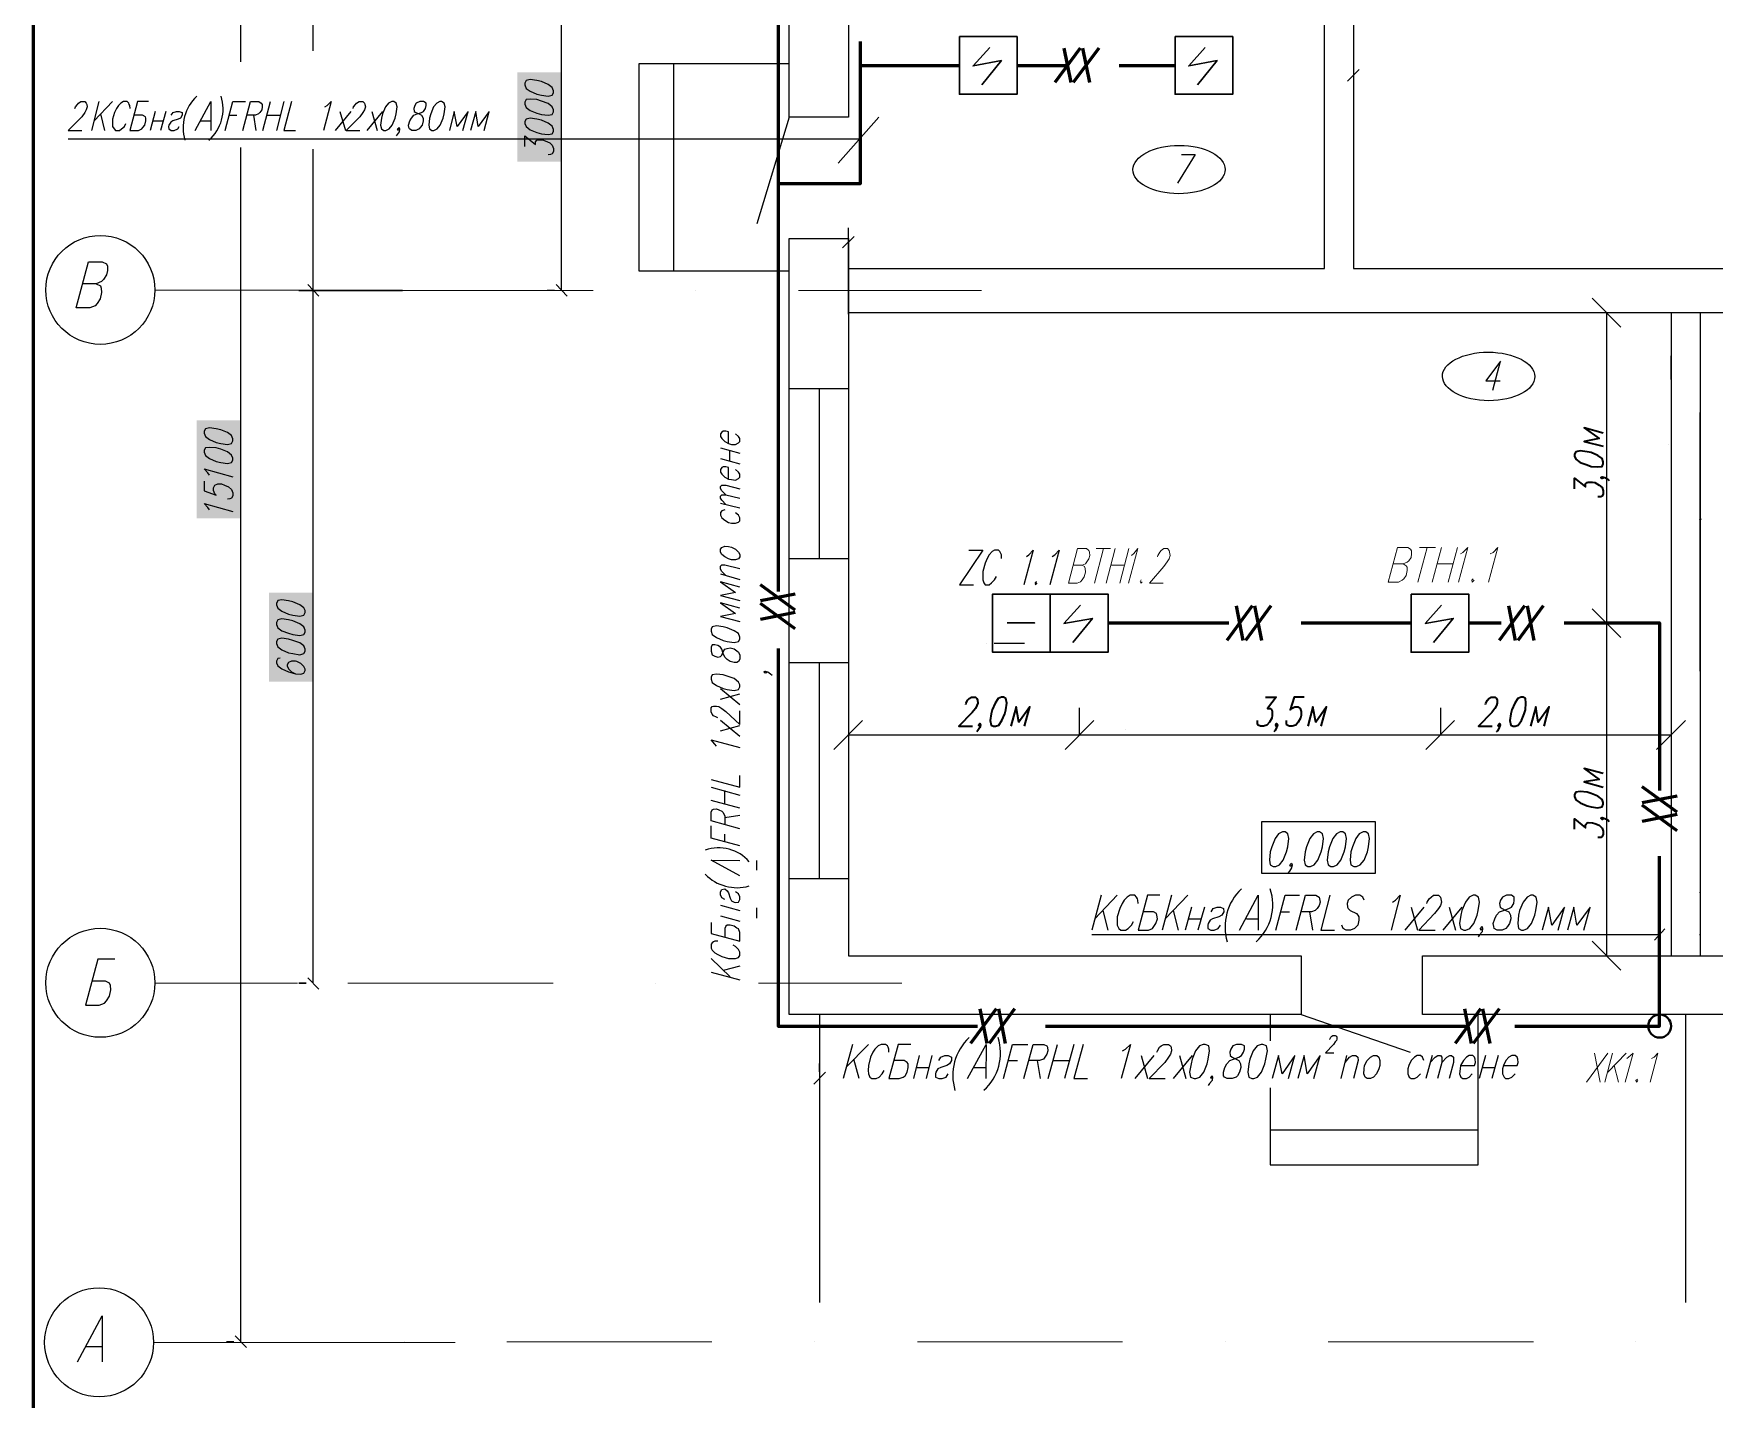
# Model space of a CAD drawing. Header units: millimetres. Extents: x 2185 to 8290, y 601 to 2456.
# Drawn here: x 3830.3 to 4026.8, y 1538.7 to 1698.3 of the extents above; entities that cross this region are included whole.
import ezdxf

# ---------------------------------------------------------------- set-up
doc = ezdxf.new("R2010")
doc.units = ezdxf.units.MM
for name, color, linetype in [('PDF _0', 7, 'Continuous'), ('PDF _линия связи', 7, 'Continuous'), ('PDF _Линия связи (Вновь)', 7, 'Continuous'), ('PDF _НОВЫЙ', 7, 'Continuous'), ('PDF _ОСНОВНЫЕ', 7, 'Continuous'), ('PDF _РАЗМЕР', 7, 'Continuous'), ('PDF _Размеры', 7, 'Continuous'), ('PDF _стена', 7, 'Continuous'), ('PDF _стены', 7, 'Continuous'), ('PDF _текст', 7, 'Continuous'), ('PDF _ТХ', 7, 'Continuous')]:
    doc.layers.add(name, color=color, linetype=linetype)

msp = doc.modelspace()

# ---------------------------------------------------------------- linework, layer by layer
at = {"color": 0, "lineweight": 60}
for q in [(3830.3, 1842.99), (3830.3, 1842.91)]:
    msp.add_line((3830.3, 1258.99), q, dxfattribs=at)
at = {"layer": 'PDF _0', "lineweight": 30}
for points in [[(3938.52, 1697.95), (3945.27, 1697.95), (3945.27, 1691.21), (3938.52, 1691.21)], [(3963.73, 1697.95), (3970.47, 1697.95), (3970.47, 1691.21), (3963.73, 1691.21)], [(3949.15, 1632.8), (3955.9, 1632.8), (3955.9, 1626), (3949.15, 1626)], [(3949.15, 1632.8), (3949.15, 1626)], [(3991.33, 1632.8), (3998.07, 1632.8), (3998.07, 1626), (3991.33, 1626)]]:
    msp.add_lwpolyline(points, close=True, dxfattribs=at)
for points in [[(3942.07, 1696.69), (3940.12, 1694.52), (3943.44, 1695.15), (3941.15, 1692.29)], [(3967.27, 1696.69), (3965.33, 1694.52), (3968.64, 1695.15), (3966.36, 1692.29)], [(3942.41, 1626), (3942.41, 1632.8), (3949.15, 1632.8), (3942.41, 1632.8), (3942.41, 1626), (3949.15, 1626), (3942.41, 1626), (3942.41, 1632.8)], [(3952.7, 1631.48), (3950.75, 1629.37), (3954.07, 1629.94), (3951.78, 1627.14)], [(3994.87, 1631.48), (3992.99, 1629.37), (3996.25, 1629.94), (3993.96, 1627.14)]]:
    msp.add_lwpolyline(points, dxfattribs=at)
at = {"layer": 'PDF _0', "lineweight": 25}
for points in [[(3835.13, 1689.55), (3835.19, 1689.72), (3835.42, 1690.01), (3835.53, 1690.18), (3835.82, 1690.35), (3836.28, 1690.35), (3836.45, 1690.18), (3836.51, 1690.01), (3836.56, 1689.72), (3836.45, 1689.38), (3836.28, 1689.09), (3835.93, 1688.58), (3834.33, 1686.98), (3835.93, 1686.98)], [(3837.93, 1690.35), (3837.08, 1686.98)], [(3839.54, 1690.35), (3837.36, 1688.12)], [(3841.59, 1689.55), (3841.54, 1689.89), (3841.48, 1690.01), (3841.42, 1690.18), (3841.25, 1690.35), (3840.79, 1690.35), (3840.51, 1690.18), (3840.34, 1690.01), (3840.22, 1689.89), (3839.99, 1689.55), (3839.76, 1689.09), (3839.54, 1688.29), (3839.54, 1687.78), (3839.54, 1687.44), (3839.71, 1687.15), (3839.88, 1686.98), (3840.34, 1686.98), (3840.56, 1687.15), (3840.91, 1687.44), (3841.08, 1687.78)], [(3843.71, 1690.35), (3842.45, 1690.35), (3841.54, 1686.98), (3842.56, 1686.98), (3842.96, 1687.15), (3843.08, 1687.32), (3843.31, 1687.61), (3843.42, 1688.12), (3843.42, 1688.41), (3843.36, 1688.58), (3843.02, 1688.75), (3842.05, 1688.75)], [(3849.19, 1686.98), (3851.02, 1690.35), (3851.02, 1686.98)], [(3852.68, 1686.98), (3853.59, 1690.35), (3855.08, 1690.35)], [(3854.74, 1686.98), (3855.65, 1690.35), (3856.62, 1690.35), (3856.91, 1690.18), (3857.02, 1690.01), (3857.02, 1689.72), (3856.97, 1689.38), (3856.74, 1689.09), (3856.57, 1688.92), (3856.22, 1688.75), (3855.19, 1688.75)], [(3857.08, 1686.98), (3858, 1690.35)], [(3859.54, 1690.35), (3858.68, 1686.98)], [(3860.45, 1690.35), (3859.54, 1686.98), (3860.91, 1686.98)], [(3864.34, 1689.72), (3864.62, 1689.89), (3865.08, 1690.35), (3864.17, 1686.98)], [(3867.65, 1689.55), (3867.71, 1689.72), (3867.94, 1690.01), (3868.05, 1690.18), (3868.34, 1690.35), (3868.8, 1690.35), (3868.97, 1690.18), (3869.03, 1690.01), (3869.08, 1689.72), (3868.97, 1689.38), (3868.8, 1689.09), (3868.45, 1688.58), (3866.85, 1686.98), (3868.45, 1686.98)], [(3838.62, 1686.98), (3838.16, 1688.92)], [(3844.51, 1689.21), (3843.94, 1686.98)], [(3844.22, 1688.12), (3845.48, 1688.12)], [(3845.76, 1689.21), (3845.14, 1686.98)], [(3846.39, 1688.75), (3846.62, 1689.09), (3847.02, 1689.21), (3847.31, 1689.21), (3847.65, 1689.09), (3847.65, 1688.75), (3847.48, 1688.41), (3847.19, 1688.29), (3846.56, 1688.12), (3846.34, 1687.95), (3846.11, 1687.61), (3846.05, 1687.44), (3846.11, 1687.15), (3846.39, 1686.98), (3846.74, 1686.98), (3847.14, 1687.15), (3847.31, 1687.44)], [(3849.82, 1688.12), (3850.97, 1688.12)], [(3853.19, 1688.75), (3854.05, 1688.75)], [(3855.99, 1688.75), (3856.28, 1686.98)], [(3857.54, 1688.75), (3859.14, 1688.75)], [(3867.37, 1689.21), (3865.54, 1686.98)], [(3866.11, 1689.21), (3866.74, 1686.98)], [(3871.08, 1689.21), (3869.25, 1686.98)], [(3869.83, 1689.21), (3870.45, 1686.98)], [(3880.46, 1686.98), (3881.08, 1689.21), (3879.83, 1687.44), (3879.48, 1689.21), (3878.91, 1686.98)], [(3882.97, 1686.98), (3883.54, 1689.21), (3882.28, 1687.44), (3882, 1689.21), (3881.37, 1686.98)], [(3929.09, 1688.52), (3924.35, 1683.15)], [(3926.92, 1685.95), (3834.33, 1685.95)], [(3873.08, 1687.15), (3872.97, 1686.98), (3872.85, 1687.15), (3873.03, 1687.32), (3873.08, 1687.15), (3873.03, 1686.81), (3872.8, 1686.52), (3872.68, 1686.35)], [(3911.55, 1650.4), (3911.55, 1651.77), (3911.21, 1651.83), (3910.92, 1651.83), (3910.75, 1651.72), (3910.58, 1651.54), (3910.58, 1651.2), (3910.75, 1650.97), (3911.1, 1650.63), (3911.55, 1650.4), (3911.9, 1650.29), (3912.35, 1650.29), (3912.7, 1650.46), (3912.87, 1650.63), (3912.87, 1650.97), (3912.7, 1651.2), (3912.35, 1651.54)], [(3910.58, 1649.89), (3912.87, 1649.26)], [(3910.58, 1648.63), (3912.87, 1648)], [(3911.69, 1648.37), (3911.69, 1649.57)], [(3911.55, 1646.23), (3911.55, 1647.6), (3911.21, 1647.66), (3910.92, 1647.66), (3910.75, 1647.6), (3910.58, 1647.37), (3910.58, 1647.03), (3910.75, 1646.8), (3911.1, 1646.46), (3911.55, 1646.23), (3911.9, 1646.17), (3912.35, 1646.11), (3912.7, 1646.29), (3912.87, 1646.46), (3912.87, 1646.8), (3912.7, 1647.03), (3912.35, 1647.37)], [(3911.21, 1644.4), (3910.75, 1644.86), (3910.58, 1645.14), (3910.58, 1645.37), (3910.75, 1645.54), (3911.21, 1645.54), (3912.87, 1645.09)], [(3911.21, 1643.26), (3910.75, 1643.77), (3910.58, 1644), (3910.58, 1644.23), (3910.75, 1644.4), (3911.21, 1644.4), (3912.87, 1644)], [(3910.58, 1643.43), (3912.87, 1642.86)], [(3911.1, 1642.63), (3910.75, 1642.51), (3910.58, 1642.34), (3910.58, 1642), (3910.75, 1641.71), (3911.1, 1641.43), (3911.55, 1641.14), (3911.9, 1641.09), (3912.35, 1641.09), (3912.7, 1641.2), (3912.87, 1641.37), (3912.87, 1641.71), (3912.7, 1642), (3912.35, 1642.29)], [(3911.21, 1634.97), (3910.75, 1635.43), (3910.58, 1635.71), (3910.58, 1636.06), (3910.75, 1636.23), (3911.1, 1636.23), (3912.87, 1635.77)], [(3910.58, 1635.14), (3912.87, 1634.51)], [(3912.87, 1633.6), (3910.58, 1634.23), (3912.35, 1632.97), (3910.58, 1632.63), (3912.87, 1632.06)], [(3912.87, 1631.14), (3910.58, 1631.77), (3912.35, 1630.51), (3910.58, 1630.17), (3912.87, 1629.6)], [(3915.83, 1623.77), (3916, 1623.6), (3915.83, 1623.54), (3915.66, 1623.71), (3915.83, 1623.77), (3916.12, 1623.71), (3916.46, 1623.48), (3916.63, 1623.31)], [(3910.58, 1621.77), (3912.87, 1619.88)], [(3910.58, 1620.51), (3912.87, 1621.14)], [(3910.3, 1618.34), (3910.12, 1618.4), (3909.78, 1618.57), (3909.61, 1618.74), (3909.5, 1619.02), (3909.5, 1619.48), (3909.61, 1619.65), (3909.78, 1619.71), (3910.12, 1619.71), (3910.41, 1619.65), (3910.75, 1619.42), (3911.21, 1619.08), (3912.87, 1617.54), (3912.87, 1619.14)], [(3952.52, 1619.48), (3952.52, 1616.34)], [(3994.76, 1619.48), (3994.76, 1616.34)], [(3910.58, 1618.05), (3912.87, 1616.17)], [(3910.58, 1616.8), (3912.87, 1617.42)], [(3910.12, 1615.02), (3909.95, 1615.25), (3909.5, 1615.77), (3912.87, 1614.85)], [(3909.5, 1611.14), (3912.87, 1610.22), (3912.87, 1611.59)], [(3909.5, 1610.22), (3912.87, 1609.31)], [(3911.1, 1608.22), (3911.1, 1609.82)], [(3912.87, 1607.77), (3909.5, 1608.68)], [(3912.87, 1605.37), (3909.5, 1606.28), (3909.5, 1607.31), (3909.61, 1607.59), (3909.78, 1607.65), (3910.12, 1607.71), (3910.41, 1607.59), (3910.75, 1607.42), (3910.92, 1607.25), (3911.1, 1606.85), (3911.1, 1605.88)], [(3912.87, 1603.36), (3909.5, 1604.28), (3909.5, 1605.71)], [(3911.1, 1606.68), (3912.87, 1606.97)], [(3911.1, 1603.82), (3911.1, 1604.74)], [(3912.87, 1599.88), (3909.5, 1601.71), (3912.87, 1601.65)], [(3914.86, 1600.51), (3914.86, 1601.65)], [(3911.1, 1597.08), (3910.75, 1597.31), (3910.58, 1597.65), (3910.58, 1597.99), (3910.75, 1598.28), (3911.1, 1598.34), (3911.38, 1598.11), (3911.55, 1597.88), (3911.72, 1597.25), (3911.9, 1596.96), (3912.18, 1596.79), (3912.35, 1596.74), (3912.7, 1596.79), (3912.87, 1597.08), (3912.87, 1597.42), (3912.7, 1597.76), (3912.35, 1597.99)], [(3955.1, 1597.59), (3954.01, 1593.53)], [(3956.98, 1597.59), (3954.35, 1594.85)], [(3959.44, 1596.62), (3959.38, 1597.02), (3959.33, 1597.19), (3959.21, 1597.36), (3959.04, 1597.59), (3958.47, 1597.59), (3958.13, 1597.36), (3957.95, 1597.19), (3957.78, 1597.02), (3957.55, 1596.62), (3957.27, 1596.05), (3956.98, 1595.08), (3956.98, 1594.51), (3956.98, 1594.11), (3957.15, 1593.71), (3957.38, 1593.53), (3957.95, 1593.53), (3958.24, 1593.71), (3958.64, 1594.11), (3958.87, 1594.51)], [(3961.95, 1597.59), (3960.53, 1597.59), (3959.44, 1593.53), (3960.64, 1593.53), (3961.1, 1593.71), (3961.27, 1593.93), (3961.5, 1594.28), (3961.67, 1594.85), (3961.61, 1595.25), (3961.55, 1595.48), (3961.21, 1595.65), (3959.95, 1595.65)], [(3963.33, 1597.59), (3962.24, 1593.53)], [(3965.21, 1597.59), (3962.58, 1594.85)], [(3971.27, 1593.53), (3973.44, 1597.59), (3973.44, 1593.53)], [(3975.5, 1593.53), (3976.59, 1597.59), (3978.3, 1597.59)], [(3977.9, 1593.53), (3978.99, 1597.59), (3980.19, 1597.59), (3980.59, 1597.36), (3980.64, 1597.19), (3980.7, 1596.79), (3980.59, 1596.39), (3980.36, 1596.05), (3980.13, 1595.82), (3979.67, 1595.65), (3978.47, 1595.65)], [(3981.84, 1597.59), (3980.76, 1593.53), (3982.36, 1593.53)], [(3985.84, 1597.02), (3985.67, 1597.36), (3985.33, 1597.59), (3984.82, 1597.59), (3984.36, 1597.36), (3983.96, 1597.02), (3983.84, 1596.62), (3983.9, 1596.22), (3983.96, 1596.05), (3984.19, 1595.82), (3984.93, 1595.48), (3985.1, 1595.25), (3985.22, 1595.08), (3985.22, 1594.68), (3985.1, 1594.11), (3984.7, 1593.71), (3984.24, 1593.53), (3983.73, 1593.53), (3983.39, 1593.71), (3983.22, 1594.11)], [(3989.16, 1596.79), (3989.5, 1597.02), (3990.07, 1597.59), (3988.99, 1593.53)], [(3993.16, 1596.62), (3993.22, 1596.79), (3993.45, 1597.19), (3993.67, 1597.36), (3993.96, 1597.59), (3994.53, 1597.59), (3994.76, 1597.36), (3994.82, 1597.19), (3994.87, 1596.79), (3994.76, 1596.39), (3994.53, 1596.05), (3994.07, 1595.48), (3992.25, 1593.53), (3994.13, 1593.53)], [(3910.58, 1596.45), (3912.87, 1595.82)], [(3914.86, 1594.91), (3914.86, 1596.11)], [(3955.9, 1593.53), (3955.33, 1595.82)], [(3964.13, 1593.53), (3963.56, 1595.82)], [(3965.67, 1596.22), (3964.93, 1593.53)], [(3967.16, 1596.22), (3966.41, 1593.53)], [(3967.96, 1595.65), (3968.18, 1596.05), (3968.64, 1596.22), (3969.04, 1596.22), (3969.38, 1596.05), (3969.44, 1595.65), (3969.21, 1595.25), (3968.87, 1595.08), (3968.13, 1594.85), (3967.84, 1594.68), (3967.61, 1594.28), (3967.56, 1594.11), (3967.56, 1593.71), (3967.9, 1593.53), (3968.3, 1593.53), (3968.76, 1593.71), (3969.04, 1594.11)], [(3976.07, 1595.65), (3977.1, 1595.65)], [(3979.44, 1595.65), (3979.79, 1593.53)], [(3992.82, 1596.22), (3990.59, 1593.53)], [(3991.33, 1596.22), (3992.07, 1593.53)], [(3997.27, 1596.22), (3995.05, 1593.53)], [(3995.79, 1596.22), (3996.53, 1593.53)], [(4008.53, 1593.53), (4009.28, 1596.22), (4007.79, 1594.11), (4007.39, 1596.22), (4006.65, 1593.53)], [(4011.51, 1593.53), (4012.25, 1596.22), (4010.71, 1594.11), (4010.36, 1596.22), (4009.62, 1593.53)], [(3909.5, 1594.39), (3909.5, 1593.13), (3912.87, 1592.22), (3912.87, 1593.25), (3912.7, 1593.65), (3912.52, 1593.76), (3912.18, 1593.99), (3911.72, 1594.11), (3911.38, 1594.11), (3911.21, 1593.99), (3911.1, 1593.71), (3911.1, 1592.68)], [(3910.58, 1595.19), (3912.87, 1594.56)], [(3965.33, 1594.85), (3966.81, 1594.85)], [(3972.07, 1594.85), (3973.39, 1594.85)], [(3999.68, 1593.71), (3999.5, 1593.53), (3999.45, 1593.71), (3999.62, 1593.93), (3999.68, 1593.71), (3999.62, 1593.31), (3999.33, 1592.96), (3999.16, 1592.73)], [(4020.99, 1593.65), (4019.79, 1592.33)], [(3910.3, 1592.22), (3909.95, 1592.22), (3909.78, 1592.16), (3909.61, 1592.05), (3909.5, 1591.88), (3909.5, 1591.42), (3909.61, 1591.19), (3909.78, 1591.02), (3909.95, 1590.85), (3910.3, 1590.68), (3910.75, 1590.45), (3911.55, 1590.22), (3912.07, 1590.22), (3912.35, 1590.22), (3912.7, 1590.33), (3912.87, 1590.56), (3912.87, 1590.96), (3912.7, 1591.25), (3912.35, 1591.59), (3912.07, 1591.76)], [(4020.36, 1592.96), (3954.01, 1592.96)], [(3909.5, 1590.22), (3911.72, 1588.05)], [(3909.5, 1588.62), (3912.87, 1587.71)], [(3912.87, 1589.31), (3910.92, 1588.79)], [(3926.01, 1580.16), (3924.92, 1576.16)], [(3927.89, 1580.16), (3925.26, 1577.48)], [(3930.29, 1579.25), (3930.29, 1579.59), (3930.18, 1579.82), (3930.12, 1579.99), (3929.89, 1580.16), (3929.38, 1580.16), (3929.04, 1579.99), (3928.86, 1579.82), (3928.64, 1579.59), (3928.41, 1579.25), (3928.12, 1578.68), (3927.89, 1577.7), (3927.84, 1577.13), (3927.89, 1576.73), (3928.06, 1576.33), (3928.29, 1576.16), (3928.81, 1576.16), (3929.15, 1576.33), (3929.49, 1576.73), (3929.72, 1577.13)], [(3932.86, 1580.16), (3931.38, 1580.16), (3930.29, 1576.16), (3931.49, 1576.16), (3931.95, 1576.33), (3932.18, 1576.5), (3932.41, 1576.9), (3932.52, 1577.48), (3932.52, 1577.88), (3932.41, 1578.05), (3932.06, 1578.28), (3930.86, 1578.28)], [(3939.49, 1576.16), (3941.67, 1580.16), (3941.61, 1576.16)], [(3943.67, 1576.16), (3944.75, 1580.16), (3946.52, 1580.16)], [(3946.07, 1576.16), (3947.15, 1580.16), (3948.41, 1580.16), (3948.75, 1579.99), (3948.81, 1579.82), (3948.87, 1579.42), (3948.75, 1579.02), (3948.52, 1578.68), (3948.35, 1578.45), (3947.9, 1578.28), (3946.64, 1578.28)], [(3948.92, 1576.16), (3950.01, 1580.16)], [(3951.9, 1580.16), (3950.81, 1576.16)], [(3952.98, 1580.16), (3951.9, 1576.16), (3953.5, 1576.16)], [(3957.61, 1579.42), (3957.95, 1579.59), (3958.53, 1580.16), (3957.44, 1576.16)], [(3961.61, 1579.25), (3961.67, 1579.42), (3961.9, 1579.82), (3962.13, 1579.99), (3962.41, 1580.16), (3962.98, 1580.16), (3963.21, 1579.99), (3963.27, 1579.82), (3963.33, 1579.42), (3963.21, 1579.02), (3962.98, 1578.68), (3962.53, 1578.05), (3960.7, 1576.16), (3962.58, 1576.16)], [(3981.79, 1580.73), (3981.84, 1580.79), (3981.96, 1581.02), (3982.07, 1581.13), (3982.19, 1581.19), (3982.47, 1581.19), (3982.59, 1581.13), (3982.64, 1581.02), (3982.64, 1580.79), (3982.59, 1580.62), (3982.47, 1580.45), (3982.24, 1580.16), (3981.33, 1579.19), (3982.3, 1579.19)], [(3926.81, 1576.16), (3926.18, 1578.45)], [(3933.84, 1578.85), (3933.15, 1576.16)], [(3935.32, 1578.85), (3934.64, 1576.16)], [(3936.12, 1578.28), (3936.35, 1578.68), (3936.81, 1578.85), (3937.21, 1578.85), (3937.61, 1578.68), (3937.61, 1578.28), (3937.38, 1577.88), (3937.04, 1577.7), (3936.35, 1577.48), (3936.01, 1577.3), (3935.78, 1576.9), (3935.72, 1576.73), (3935.72, 1576.33), (3936.12, 1576.16), (3936.52, 1576.16), (3936.98, 1576.33), (3937.21, 1576.73)], [(3944.24, 1578.28), (3945.32, 1578.28)], [(3947.61, 1578.28), (3947.95, 1576.16)], [(3949.5, 1578.28), (3951.38, 1578.28)], [(3961.27, 1578.85), (3959.04, 1576.16)], [(3959.78, 1578.85), (3960.53, 1576.16)], [(3965.73, 1578.85), (3963.5, 1576.16)], [(3964.24, 1578.85), (3964.98, 1576.16)], [(3976.99, 1576.16), (3977.73, 1578.85), (3976.24, 1576.73), (3975.84, 1578.85), (3975.1, 1576.16)], [(3979.96, 1576.16), (3980.7, 1578.85), (3979.16, 1576.73), (3978.81, 1578.85), (3978.07, 1576.16)], [(3983.79, 1578.85), (3983.1, 1576.16)], [(3983.62, 1578.05), (3984.13, 1578.68), (3984.47, 1578.85), (3984.87, 1578.85), (3985.1, 1578.68), (3985.16, 1578.28), (3984.59, 1576.16)], [(3992.82, 1578.28), (3992.65, 1578.68), (3992.42, 1578.85), (3992.02, 1578.85), (3991.73, 1578.68), (3991.33, 1578.28), (3991.05, 1577.7), (3990.93, 1577.3), (3990.93, 1576.73), (3991.1, 1576.33), (3991.33, 1576.16), (3991.73, 1576.16), (3992.02, 1576.33), (3992.42, 1576.73)], [(3993.79, 1578.85), (3993.05, 1576.16)], [(3993.56, 1578.05), (3994.13, 1578.68), (3994.47, 1578.85), (3994.76, 1578.85), (3994.93, 1578.68), (3994.93, 1578.05), (3994.42, 1576.16)], [(3994.93, 1578.05), (3995.5, 1578.68), (3995.85, 1578.85), (3996.07, 1578.85), (3996.3, 1578.68), (3996.3, 1578.05), (3995.79, 1576.16)], [(3997.1, 1577.7), (3998.76, 1577.7), (3998.87, 1578.05), (3998.82, 1578.45), (3998.76, 1578.68), (3998.53, 1578.85), (3998.13, 1578.85), (3997.79, 1578.68), (3997.45, 1578.28), (3997.1, 1577.7), (3997.05, 1577.3), (3996.99, 1576.73), (3997.16, 1576.33), (3997.39, 1576.16), (3997.79, 1576.16), (3998.13, 1576.33), (3998.47, 1576.73)], [(4000.02, 1578.85), (3999.27, 1576.16)], [(4001.5, 1578.85), (4000.76, 1576.16)], [(4002.13, 1577.7), (4003.73, 1577.7), (4003.85, 1578.05), (4003.79, 1578.45), (4003.73, 1578.68), (4003.5, 1578.85), (4003.1, 1578.85), (4002.76, 1578.68), (4002.42, 1578.28), (4002.13, 1577.7), (4002.02, 1577.3), (4002.02, 1576.73), (4002.19, 1576.33), (4002.36, 1576.16), (4002.76, 1576.16), (4003.1, 1576.33), (4003.5, 1576.73)], [(3933.49, 1577.48), (3934.98, 1577.48)], [(3940.24, 1577.48), (3941.61, 1577.48)], [(3968.13, 1576.33), (3967.96, 1576.16), (3967.9, 1576.33), (3968.07, 1576.5), (3968.13, 1576.33), (3968.07, 1575.93), (3967.78, 1575.59), (3967.61, 1575.36)], [(3999.62, 1577.48), (4001.1, 1577.48)]]:
    msp.add_lwpolyline(points, dxfattribs=at)
for points in [[(3872.17, 1690.35), (3871.77, 1690.18), (3871.43, 1689.72), (3871.08, 1688.92), (3870.97, 1688.41), (3870.85, 1687.61), (3870.97, 1687.15), (3871.25, 1686.98), (3871.48, 1686.98), (3871.88, 1687.15), (3872.23, 1687.61), (3872.57, 1688.41), (3872.68, 1688.92), (3872.8, 1689.72), (3872.68, 1690.18), (3872.4, 1690.35)], [(3875.43, 1690.35), (3875.03, 1690.18), (3874.86, 1689.89), (3874.74, 1689.55), (3874.8, 1689.21), (3874.97, 1689.09), (3875.37, 1688.92), (3875.66, 1688.75), (3875.83, 1688.41), (3875.83, 1688.12), (3875.71, 1687.61), (3875.48, 1687.32), (3875.37, 1687.15), (3874.97, 1686.98), (3874.51, 1686.98), (3874.23, 1687.15), (3874.17, 1687.32), (3874.11, 1687.61), (3874.28, 1688.12), (3874.46, 1688.41), (3874.74, 1688.75), (3875.14, 1688.92), (3875.66, 1689.09), (3875.88, 1689.21), (3876.11, 1689.55), (3876.17, 1689.89), (3876.17, 1690.18), (3875.88, 1690.35)], [(3877.77, 1690.35), (3877.43, 1690.18), (3877.03, 1689.72), (3876.74, 1688.92), (3876.57, 1688.41), (3876.51, 1687.61), (3876.57, 1687.15), (3876.86, 1686.98), (3877.08, 1686.98), (3877.48, 1687.15), (3877.83, 1687.61), (3878.17, 1688.41), (3878.28, 1688.92), (3878.4, 1689.72), (3878.28, 1690.18), (3878, 1690.35)], [(3910.58, 1637.71), (3910.58, 1638.06), (3910.75, 1638.23), (3911.1, 1638.4), (3911.55, 1638.34), (3911.9, 1638.28), (3912.35, 1638.06), (3912.7, 1637.71), (3912.87, 1637.43), (3912.87, 1637.14), (3912.7, 1636.91), (3912.35, 1636.8), (3911.9, 1636.8), (3911.55, 1636.91), (3911.1, 1637.14), (3910.75, 1637.43)], [(3909.5, 1628.45), (3909.61, 1628.05), (3910.12, 1627.71), (3910.92, 1627.37), (3911.38, 1627.25), (3912.18, 1627.14), (3912.7, 1627.25), (3912.87, 1627.54), (3912.87, 1627.77), (3912.7, 1628.17), (3912.18, 1628.51), (3911.38, 1628.85), (3910.92, 1628.97), (3910.12, 1629.08), (3909.61, 1628.97), (3909.5, 1628.68)], [(3909.5, 1626.11), (3909.61, 1625.71), (3909.95, 1625.54), (3910.3, 1625.43), (3910.58, 1625.48), (3910.75, 1625.65), (3910.92, 1626.05), (3911.1, 1626.34), (3911.38, 1626.45), (3911.72, 1626.51), (3912.18, 1626.4), (3912.52, 1626.17), (3912.7, 1626), (3912.87, 1625.65), (3912.87, 1625.2), (3912.7, 1624.91), (3912.52, 1624.8), (3912.18, 1624.8), (3911.72, 1624.91), (3911.38, 1625.14), (3911.1, 1625.43), (3910.92, 1625.83), (3910.75, 1626.34), (3910.58, 1626.57), (3910.3, 1626.8), (3909.95, 1626.85), (3909.61, 1626.85), (3909.5, 1626.57)], [(3909.5, 1622.85), (3909.61, 1622.45), (3910.12, 1622.11), (3910.92, 1621.77), (3911.38, 1621.65), (3912.18, 1621.54), (3912.7, 1621.65), (3912.87, 1621.94), (3912.87, 1622.17), (3912.7, 1622.51), (3912.18, 1622.91), (3911.38, 1623.2), (3910.92, 1623.37), (3910.12, 1623.43), (3909.61, 1623.37), (3909.5, 1623.08)], [(3998.59, 1597.59), (3998.13, 1597.36), (3997.67, 1596.79), (3997.27, 1595.82), (3997.16, 1595.25), (3996.99, 1594.28), (3997.1, 1593.71), (3997.5, 1593.53), (3997.73, 1593.53), (3998.19, 1593.71), (3998.65, 1594.28), (3999.05, 1595.25), (3999.16, 1595.82), (3999.33, 1596.79), (3999.22, 1597.36), (3998.82, 1597.59)], [(4002.48, 1597.59), (4002.02, 1597.36), (4001.79, 1597.02), (4001.68, 1596.62), (4001.73, 1596.22), (4001.96, 1596.05), (4002.42, 1595.82), (4002.76, 1595.65), (4002.93, 1595.25), (4002.99, 1594.85), (4002.82, 1594.28), (4002.59, 1593.93), (4002.42, 1593.71), (4001.96, 1593.53), (4001.39, 1593.53), (4001.05, 1593.71), (4000.99, 1593.93), (4000.93, 1594.28), (4001.1, 1594.85), (4001.33, 1595.25), (4001.68, 1595.65), (4002.13, 1595.82), (4002.76, 1596.05), (4003.05, 1596.22), (4003.33, 1596.62), (4003.39, 1597.02), (4003.39, 1597.36), (4003.05, 1597.59)], [(4005.33, 1597.59), (4004.88, 1597.36), (4004.42, 1596.79), (4004.02, 1595.82), (4003.9, 1595.25), (4003.79, 1594.28), (4003.9, 1593.71), (4004.25, 1593.53), (4004.48, 1593.53), (4004.93, 1593.71), (4005.39, 1594.28), (4005.79, 1595.25), (4005.9, 1595.82), (4006.08, 1596.79), (4005.96, 1597.36), (4005.56, 1597.59)], [(3967.04, 1580.16), (3966.58, 1579.99), (3966.13, 1579.42), (3965.73, 1578.45), (3965.61, 1577.88), (3965.44, 1576.9), (3965.56, 1576.33), (3965.96, 1576.16), (3966.18, 1576.16), (3966.64, 1576.33), (3967.1, 1576.9), (3967.5, 1577.88), (3967.61, 1578.45), (3967.78, 1579.42), (3967.67, 1579.99), (3967.27, 1580.16)], [(3970.93, 1580.16), (3970.47, 1579.99), (3970.24, 1579.59), (3970.13, 1579.25), (3970.18, 1578.85), (3970.41, 1578.68), (3970.87, 1578.45), (3971.21, 1578.28), (3971.38, 1577.88), (3971.44, 1577.48), (3971.27, 1576.9), (3971.04, 1576.5), (3970.87, 1576.33), (3970.41, 1576.16), (3969.84, 1576.16), (3969.5, 1576.33), (3969.38, 1576.5), (3969.38, 1576.9), (3969.56, 1577.48), (3969.78, 1577.88), (3970.13, 1578.28), (3970.58, 1578.45), (3971.21, 1578.68), (3971.5, 1578.85), (3971.73, 1579.25), (3971.84, 1579.59), (3971.84, 1579.99), (3971.5, 1580.16)], [(3973.79, 1580.16), (3973.33, 1579.99), (3972.87, 1579.42), (3972.47, 1578.45), (3972.36, 1577.88), (3972.24, 1576.9), (3972.36, 1576.33), (3972.7, 1576.16), (3972.93, 1576.16), (3973.39, 1576.33), (3973.84, 1576.9), (3974.24, 1577.88), (3974.36, 1578.45), (3974.53, 1579.42), (3974.41, 1579.99), (3974.01, 1580.16)], [(3986.93, 1578.85), (3987.33, 1578.85), (3987.56, 1578.68), (3987.67, 1578.28), (3987.67, 1577.7), (3987.56, 1577.3), (3987.27, 1576.73), (3986.93, 1576.33), (3986.59, 1576.16), (3986.19, 1576.16), (3985.96, 1576.33), (3985.79, 1576.73), (3985.84, 1577.3), (3985.9, 1577.7), (3986.19, 1578.28), (3986.59, 1578.68)]]:
    msp.add_lwpolyline(points, close=True, dxfattribs=at)
at = {"layer": 'PDF _0', "lineweight": 40}
msp.add_circle((4020.39, 1582.3), 1.34, dxfattribs=at)
at = {"layer": 'PDF _0', "lineweight": 25}
for centre, radius, start, end in [((3852.86, 1687.29), 5.08, 133.4611, 196.6761), ((3847.57, 1689.5), 4.88, 311.3095, 17.6422), ((3910.4, 1598.49), 4.65, 40.1092, 110.028), ((3912.52, 1603.65), 5.17, 224.1048, 286.0323), ((3975.67, 1593.91), 6.09, 133.2941, 196.645), ((3969.34, 1596.51), 5.82, 311.6924, 18.2467), ((3943.84, 1576.53), 6.09, 133.2941, 196.645), ((3937.51, 1579.14), 5.82, 311.6924, 18.2467)]:
    msp.add_arc(centre, radius, start, end, dxfattribs=at)
at = {"layer": 'PDF _линия связи', "lineweight": 60}
for points in [[(3917.32, 1717.44), (3917.32, 1680.75)], [(3926.92, 1697.38), (3926.92, 1680.75), (3917.32, 1680.75), (3917.32, 1633.08)], [(3926.92, 1694.58), (3938.52, 1694.58)], [(3945.27, 1694.58), (3950.98, 1694.58)], [(3957.21, 1694.58), (3963.73, 1694.58)], [(3955.9, 1629.43), (3970.01, 1629.43)], [(3978.47, 1629.43), (3991.33, 1629.43)], [(3998.07, 1629.43), (4001.85, 1629.43)], [(4009.22, 1629.43), (4020.36, 1629.43), (4020.36, 1609.82)], [(3917.32, 1626.45), (3917.32, 1582.28), (3940.64, 1582.28)], [(4003.45, 1582.28), (4020.36, 1582.28), (4020.36, 1602.16)], [(3948.58, 1582.28), (3997.96, 1582.28)]]:
    msp.add_lwpolyline(points, dxfattribs=at)
at = {"layer": 'PDF _Линия связи (Вновь)', "lineweight": 60}
for points in [[(3952.64, 1696.58), (3949.67, 1692.58)], [(3950.75, 1696.58), (3951.55, 1692.58)], [(3954.81, 1696.58), (3951.84, 1692.58)], [(3952.92, 1696.58), (3953.72, 1692.58)], [(3919.32, 1630.91), (3915.26, 1633.88)], [(3919.32, 1632.8), (3915.26, 1632)], [(3919.32, 1628.74), (3915.26, 1631.71)], [(3972.76, 1631.43), (3969.78, 1627.37)], [(3970.87, 1631.43), (3971.67, 1627.37)], [(3974.93, 1631.43), (3971.96, 1627.37)], [(3973.04, 1631.43), (3973.84, 1627.37)], [(4004.59, 1631.43), (4001.62, 1627.37)], [(4002.7, 1631.43), (4003.5, 1627.37)], [(4006.76, 1631.43), (4003.79, 1627.37)], [(4004.88, 1631.43), (4005.68, 1627.37)], [(3919.32, 1630.63), (3915.26, 1629.83)], [(4022.42, 1607.31), (4018.36, 1610.28)], [(4022.42, 1609.19), (4018.36, 1608.39)], [(4022.42, 1605.14), (4018.36, 1608.11)], [(4022.42, 1607.02), (4018.36, 1606.22)], [(3942.81, 1584.33), (3939.84, 1580.28)], [(3940.92, 1584.33), (3941.72, 1580.28)], [(3944.98, 1584.33), (3942.01, 1580.28)], [(3943.09, 1584.33), (3943.89, 1580.28)], [(3999.45, 1584.33), (3996.47, 1580.28)], [(3997.56, 1584.33), (3998.36, 1580.28)], [(4001.62, 1584.33), (3998.59, 1580.28)], [(3999.68, 1584.33), (4000.53, 1580.28)]]:
    msp.add_lwpolyline(points, dxfattribs=at)
at = {"layer": 'PDF _НОВЫЙ', "lineweight": 25}
for points in [[(3964.47, 1684.18), (3966.07, 1684.18), (3964.01, 1680.81)], [(4000.88, 1656.63), (4001.79, 1660), (4000.08, 1657.72), (4001.73, 1657.72)], [(3977.44, 1601.14), (3977.27, 1600.96), (3977.16, 1601.14), (3977.33, 1601.36), (3977.44, 1601.14), (3977.33, 1600.79), (3977.1, 1600.39), (3976.93, 1600.16)]]:
    msp.add_lwpolyline(points, dxfattribs=at)
for points in [[(3973.84, 1600.16), (3987.16, 1600.16), (3987.16, 1606.17), (3973.84, 1606.17)], [(3976.3, 1605.02), (3975.84, 1604.79), (3975.44, 1604.22), (3975.04, 1603.25), (3974.87, 1602.68), (3974.76, 1601.71), (3974.87, 1601.14), (3975.21, 1600.96), (3975.5, 1600.96), (3975.96, 1601.14), (3976.36, 1601.71), (3976.76, 1602.68), (3976.93, 1603.25), (3977.04, 1604.22), (3976.93, 1604.79), (3976.59, 1605.02)], [(3980.36, 1605.02), (3979.9, 1604.79), (3979.5, 1604.22), (3979.1, 1603.25), (3978.93, 1602.68), (3978.81, 1601.71), (3978.93, 1601.14), (3979.27, 1600.96), (3979.56, 1600.96), (3980.01, 1601.14), (3980.41, 1601.71), (3980.81, 1602.68), (3980.99, 1603.25), (3981.1, 1604.22), (3980.99, 1604.79), (3980.64, 1605.02)], [(3983.04, 1605.02), (3982.59, 1604.79), (3982.19, 1604.22), (3981.79, 1603.25), (3981.62, 1602.68), (3981.5, 1601.71), (3981.62, 1601.14), (3981.96, 1600.96), (3982.24, 1600.96), (3982.7, 1601.14), (3983.1, 1601.71), (3983.5, 1602.68), (3983.67, 1603.25), (3983.79, 1604.22), (3983.67, 1604.79), (3983.33, 1605.02)], [(3985.73, 1605.02), (3985.27, 1604.79), (3984.87, 1604.22), (3984.47, 1603.25), (3984.3, 1602.68), (3984.19, 1601.71), (3984.3, 1601.14), (3984.64, 1600.96), (3984.93, 1600.96), (3985.39, 1601.14), (3985.84, 1601.71), (3986.24, 1602.68), (3986.36, 1603.25), (3986.47, 1604.22), (3986.36, 1604.79), (3986.02, 1605.02)]]:
    msp.add_lwpolyline(points, close=True, dxfattribs=at)
for centre, major_axis, ratio, start_param, end_param in [((3964.2, 1682.41), (5.39, 0.03), 0.523722, 3.131234, 9.414419), ((4000.39, 1658.23), (-5.4, 0.03), 0.524923, 0.008333436159890144, 6.291518743339476)]:
    msp.add_ellipse(centre, major_axis=major_axis, ratio=ratio, start_param=start_param, end_param=end_param, dxfattribs=at)
at = {"layer": 'PDF _ОСНОВНЫЕ', "lineweight": 25}
for points in [[(4025.11, 1641.6), (4025.11, 1652.06)], [(4025.11, 1623.77), (4025.11, 1640.17)]]:
    msp.add_lwpolyline(points, dxfattribs=at)
at = {"layer": 'PDF _РАЗМЕР', "lineweight": 25}
for points in [[(4021.74, 1641.54), (4021.74, 1641.54)], [(4024.99, 1641.6), (4025.11, 1641.54)], [(4025.16, 1641.6), (4025.22, 1641.54)], [(4021.74, 1640.17), (4021.79, 1640.17)], [(4025.05, 1640.23), (4025.11, 1640.17)]]:
    msp.add_lwpolyline(points, dxfattribs=at)
at = {"layer": 'PDF _Размеры', "lineweight": 25}
for points in [[(4015.85, 1664), (4012.48, 1667.38)], [(4014.19, 1665.72), (4014.19, 1590.51)], [(4015.85, 1627.71), (4012.48, 1631.08)], [(3927.21, 1618), (3923.83, 1614.62)], [(3954.24, 1618), (3950.87, 1614.62)], [(3996.42, 1618), (3993.05, 1614.62)], [(4023.39, 1618), (4020.02, 1614.62)], [(3925.55, 1616.34), (4021.74, 1616.34)], [(4015.85, 1588.85), (4012.48, 1592.22)]]:
    msp.add_lwpolyline(points, dxfattribs=at)
at = {"layer": 'PDF _Размеры', "lineweight": 35}
for points in [[(3939.27, 1619.88), (3939.32, 1620.05), (3939.49, 1620.4), (3939.67, 1620.57), (3939.95, 1620.74), (3940.41, 1620.74), (3940.58, 1620.57), (3940.64, 1620.4), (3940.69, 1620.05), (3940.58, 1619.77), (3940.41, 1619.42), (3940.01, 1618.97), (3938.47, 1617.37), (3940.07, 1617.37)], [(3946.12, 1617.37), (3946.75, 1619.6), (3945.49, 1617.82), (3945.15, 1619.6), (3944.52, 1617.37)], [(3974.3, 1620.74), (3975.56, 1620.74), (3974.53, 1619.42), (3974.87, 1619.42), (3975.04, 1619.25), (3975.1, 1619.08), (3975.1, 1618.62), (3975.04, 1618.28), (3974.76, 1617.82), (3974.47, 1617.48), (3974.07, 1617.37), (3973.73, 1617.37), (3973.44, 1617.48), (3973.39, 1617.65), (3973.39, 1618)], [(3978.81, 1620.74), (3977.67, 1620.74), (3977.21, 1619.25), (3977.33, 1619.42), (3977.73, 1619.6), (3978.07, 1619.6), (3978.36, 1619.42), (3978.47, 1619.08), (3978.47, 1618.62), (3978.41, 1618.28), (3978.13, 1617.82), (3977.84, 1617.48), (3977.44, 1617.37), (3977.1, 1617.37), (3976.81, 1617.48), (3976.76, 1617.65), (3976.76, 1618)], [(3980.81, 1617.37), (3981.44, 1619.6), (3980.19, 1617.82), (3979.84, 1619.6), (3979.27, 1617.37)], [(4000.02, 1619.88), (4000.08, 1620.05), (4000.25, 1620.4), (4000.42, 1620.57), (4000.7, 1620.74), (4001.1, 1620.74), (4001.33, 1620.57), (4001.39, 1620.4), (4001.39, 1620.05), (4001.33, 1619.77), (4001.1, 1619.42), (4000.76, 1618.97), (3999.22, 1617.37), (4000.82, 1617.37)], [(4006.88, 1617.37), (4007.45, 1619.6), (4006.19, 1617.82), (4005.9, 1619.6), (4005.28, 1617.37)], [(3940.98, 1617.48), (3940.87, 1617.37), (3940.75, 1617.48), (3940.92, 1617.65), (3940.98, 1617.48), (3940.92, 1617.2), (3940.69, 1616.85), (3940.58, 1616.68)], [(3975.73, 1617.48), (3975.56, 1617.37), (3975.5, 1617.48), (3975.61, 1617.65), (3975.73, 1617.48), (3975.61, 1617.2), (3975.44, 1616.85), (3975.27, 1616.68)], [(4001.73, 1617.48), (4001.56, 1617.37), (4001.5, 1617.48), (4001.68, 1617.65), (4001.73, 1617.48), (4001.62, 1617.2), (4001.45, 1616.85), (4001.28, 1616.68)]]:
    msp.add_lwpolyline(points, dxfattribs=at)
for points in [[(3943.44, 1620.74), (3943.04, 1620.57), (3942.69, 1620.05), (3942.35, 1619.25), (3942.24, 1618.8), (3942.12, 1618), (3942.24, 1617.48), (3942.52, 1617.37), (3942.75, 1617.37), (3943.15, 1617.48), (3943.49, 1618), (3943.84, 1618.8), (3943.95, 1619.25), (3944.07, 1620.05), (3943.95, 1620.57), (3943.67, 1620.74)], [(4004.19, 1620.74), (4003.79, 1620.57), (4003.45, 1620.05), (4003.1, 1619.25), (4002.99, 1618.8), (4002.88, 1618), (4002.99, 1617.48), (4003.28, 1617.37), (4003.5, 1617.37), (4003.85, 1617.48), (4004.25, 1618), (4004.53, 1618.8), (4004.7, 1619.25), (4004.76, 1620.05), (4004.7, 1620.57), (4004.42, 1620.74)]]:
    msp.add_lwpolyline(points, close=True, dxfattribs=at)
at = {"layer": 'PDF _стена', "lineweight": 35}
for points in [[(4013.79, 1651.6), (4011.56, 1652.23), (4013.33, 1650.97), (4011.56, 1650.63), (4013.79, 1650.06)], [(4010.42, 1645.09), (4010.42, 1646.34), (4011.73, 1645.31), (4011.73, 1645.66), (4011.91, 1645.83), (4012.02, 1645.89), (4012.53, 1645.89), (4012.82, 1645.83), (4013.33, 1645.54), (4013.68, 1645.26), (4013.79, 1644.86), (4013.79, 1644.51), (4013.68, 1644.23), (4013.51, 1644.17), (4013.16, 1644.17)], [(4013.68, 1646.51), (4013.79, 1646.34), (4013.68, 1646.29), (4013.51, 1646.4), (4013.68, 1646.51), (4013.96, 1646.4), (4014.31, 1646.23), (4014.48, 1646.06)], [(4013.79, 1611.82), (4011.56, 1612.39), (4013.33, 1611.14), (4011.56, 1610.85), (4013.79, 1610.22)], [(4010.42, 1605.31), (4010.42, 1606.51), (4011.73, 1605.48), (4011.73, 1605.82), (4011.91, 1606.05), (4012.02, 1606.11), (4012.53, 1606.05), (4012.82, 1605.99), (4013.33, 1605.77), (4013.68, 1605.42), (4013.79, 1605.08), (4013.79, 1604.74), (4013.68, 1604.45), (4013.51, 1604.34), (4013.16, 1604.34)], [(4013.68, 1606.68), (4013.79, 1606.51), (4013.68, 1606.45), (4013.51, 1606.62), (4013.68, 1606.68), (4013.96, 1606.57), (4014.31, 1606.39), (4014.48, 1606.22)]]:
    msp.add_lwpolyline(points, dxfattribs=at)
for points in [[(4010.42, 1648.92), (4010.59, 1648.57), (4011.11, 1648.17), (4011.91, 1647.89), (4012.36, 1647.71), (4013.16, 1647.66), (4013.68, 1647.71), (4013.79, 1648), (4013.79, 1648.23), (4013.68, 1648.63), (4013.16, 1648.97), (4012.36, 1649.32), (4011.91, 1649.43), (4011.11, 1649.54), (4010.59, 1649.43), (4010.42, 1649.14)], [(4010.42, 1609.14), (4010.59, 1608.74), (4011.11, 1608.39), (4011.91, 1608.05), (4012.36, 1607.94), (4013.16, 1607.82), (4013.68, 1607.94), (4013.79, 1608.22), (4013.79, 1608.45), (4013.68, 1608.79), (4013.16, 1609.19), (4012.36, 1609.48), (4011.91, 1609.65), (4011.11, 1609.71), (4010.59, 1609.65), (4010.42, 1609.37)]]:
    msp.add_lwpolyline(points, close=True, dxfattribs=at)
at = {"layer": 'PDF _стены', "lineweight": 30}
msp.add_lwpolyline([(3944.12, 1629.43), (3947.32, 1629.43)], close=True, dxfattribs=at)
at = {"layer": 'PDF _текст', "lineweight": 20}
for points in [[(4021.45, 1650.29), (4021.45, 1650.29)], [(3952.87, 1636.17), (3953.27, 1636.34), (3953.44, 1636.57), (3953.67, 1636.91), (3953.78, 1637.31), (3953.72, 1637.71), (3953.67, 1637.88), (3953.38, 1638.11), (3952.35, 1638.11), (3951.27, 1634.06), (3952.3, 1634.06), (3952.7, 1634.23), (3952.87, 1634.46), (3953.1, 1634.8), (3953.27, 1635.37), (3953.21, 1635.77), (3953.15, 1636), (3952.87, 1636.17), (3951.84, 1636.17)], [(3955.38, 1638.11), (3954.3, 1634.06)], [(3954.52, 1638.11), (3956.18, 1638.11)], [(3956.75, 1638.11), (3955.67, 1634.06)], [(3957.27, 1634.06), (3958.35, 1638.11)], [(3958.64, 1637.31), (3958.93, 1637.54), (3959.38, 1638.11), (3958.3, 1634.06)], [(3961.67, 1637.14), (3961.73, 1637.31), (3961.95, 1637.71), (3962.13, 1637.88), (3962.41, 1638.11), (3962.87, 1638.11), (3963.04, 1637.88), (3963.1, 1637.71), (3963.15, 1637.31), (3963.04, 1636.91), (3962.81, 1636.57), (3962.41, 1636), (3960.75, 1634.06), (3962.35, 1634.06)], [(3990.42, 1636.34), (3990.87, 1636.51), (3991.05, 1636.68), (3991.33, 1637.08), (3991.39, 1637.48), (3991.39, 1637.83), (3991.27, 1638.06), (3990.93, 1638.23), (3989.73, 1638.23), (3988.64, 1634.17), (3989.84, 1634.17), (3990.3, 1634.4), (3990.47, 1634.57), (3990.76, 1634.97), (3990.87, 1635.54), (3990.87, 1635.94), (3990.76, 1636.11), (3990.42, 1636.34), (3989.22, 1636.34)], [(3993.22, 1638.23), (3992.13, 1634.17)], [(3992.3, 1638.23), (3994.19, 1638.23)], [(3994.87, 1638.23), (3993.79, 1634.17)], [(3995.67, 1634.17), (3996.76, 1638.23)], [(3997.1, 1637.48), (3997.39, 1637.66), (3997.96, 1638.23), (3996.87, 1634.17)], [(4000.59, 1637.48), (4000.93, 1637.66), (4001.45, 1638.23), (4000.36, 1634.17)], [(3956.24, 1636.17), (3957.84, 1636.17)], [(3994.36, 1636.34), (3996.25, 1636.34)], [(3959.78, 1634.46), (3959.67, 1634.23), (3959.73, 1634.06), (3959.9, 1634.23)], [(3998.59, 1634.57), (3998.42, 1634.4), (3998.47, 1634.17), (3998.7, 1634.4)], [(4014.31, 1579.13), (4011.85, 1575.76)], [(4012.76, 1579.13), (4013.45, 1575.76)], [(4014.88, 1579.13), (4013.96, 1575.76)], [(4016.48, 1579.13), (4014.31, 1576.9)], [(4016.53, 1578.5), (4016.76, 1578.68), (4017.28, 1579.13), (4016.36, 1575.76)], [(4019.45, 1578.5), (4019.74, 1578.68), (4020.19, 1579.13), (4019.28, 1575.76)], [(4015.56, 1575.76), (4015.05, 1577.7)], [(4017.79, 1576.1), (4017.62, 1575.93), (4017.68, 1575.76), (4017.85, 1575.93)]]:
    msp.add_lwpolyline(points, dxfattribs=at)
at = {"layer": 'PDF _текст', "lineweight": 25}
for points in [[(3939.61, 1637.94), (3941.27, 1637.94), (3938.52, 1633.88), (3940.18, 1633.88)], [(3943.44, 1636.97), (3943.44, 1637.37), (3943.27, 1637.77), (3943.09, 1637.94), (3942.64, 1637.94), (3942.35, 1637.77), (3942.01, 1637.37), (3941.78, 1636.97), (3941.55, 1636.4), (3941.27, 1635.43), (3941.27, 1634.86), (3941.27, 1634.46), (3941.38, 1634.11), (3941.55, 1633.88), (3942.01, 1633.88), (3942.29, 1634.11), (3942.64, 1634.46), (3942.87, 1634.86)], [(3946.35, 1637.2), (3946.64, 1637.37), (3947.15, 1637.94), (3946.07, 1633.88)], [(3949.38, 1637.2), (3949.67, 1637.37), (3950.18, 1637.94), (3949.1, 1633.88)], [(3947.55, 1634.28), (3947.38, 1634.11), (3947.44, 1633.88), (3947.61, 1634.11)]]:
    msp.add_lwpolyline(points, dxfattribs=at)
at = {"layer": 'PDF _ТХ', "lineweight": 25}
for points in [[(3925.55, 1688.52), (3918.63, 1688.52), (3918.63, 1752.76), (3993.39, 1752.76), (3993.39, 1745.9), (3925.55, 1745.9)], [(3887.71, 1692.29), (3887.89, 1691.89), (3888.34, 1691.55), (3889.14, 1691.21), (3889.66, 1691.09), (3890.46, 1690.98), (3890.91, 1691.09), (3891.09, 1691.38), (3891.09, 1691.61), (3890.91, 1692.01), (3890.46, 1692.35), (3889.66, 1692.69), (3889.14, 1692.81), (3888.34, 1692.92), (3887.89, 1692.81), (3887.71, 1692.52)], [(3887.71, 1690.06), (3887.89, 1689.66), (3888.34, 1689.32), (3889.14, 1688.98), (3889.66, 1688.86), (3890.46, 1688.75), (3890.91, 1688.86), (3891.09, 1689.15), (3891.09, 1689.38), (3890.91, 1689.72), (3890.46, 1690.12), (3889.66, 1690.41), (3889.14, 1690.58), (3888.34, 1690.64), (3887.89, 1690.58), (3887.71, 1690.29)], [(3887.71, 1687.78), (3887.89, 1687.44), (3888.34, 1687.04), (3889.14, 1686.75), (3889.66, 1686.58), (3890.46, 1686.52), (3890.91, 1686.58), (3891.09, 1686.86), (3891.09, 1687.09), (3890.91, 1687.49), (3890.46, 1687.84), (3889.66, 1688.18), (3889.14, 1688.29), (3888.34, 1688.41), (3887.89, 1688.29), (3887.71, 1688.01)], [(3925.55, 1590.51), (3978.47, 1590.51), (3978.47, 1583.65), (3918.63, 1583.65), (3918.63, 1674.35), (3925.55, 1674.35)], [(3861.31, 1668.29), (3873.43, 1668.29)], [(3862.34, 1668.98), (3863.65, 1667.6)], [(3850.22, 1651.6), (3850.39, 1651.2), (3850.85, 1650.86), (3851.65, 1650.52), (3852.17, 1650.4), (3852.97, 1650.29), (3853.42, 1650.4), (3853.59, 1650.69), (3853.59, 1650.92), (3853.42, 1651.32), (3852.97, 1651.66), (3852.17, 1652), (3851.65, 1652.12), (3850.85, 1652.23), (3850.39, 1652.12), (3850.22, 1651.83)], [(3850.22, 1649.37), (3850.39, 1648.97), (3850.85, 1648.63), (3851.65, 1648.29), (3852.17, 1648.17), (3852.97, 1648.06), (3853.42, 1648.17), (3853.59, 1648.46), (3853.59, 1648.69), (3853.42, 1649.03), (3852.97, 1649.43), (3852.17, 1649.72), (3851.65, 1649.89), (3850.85, 1649.94), (3850.39, 1649.89), (3850.22, 1649.6)], [(3858.68, 1631.54), (3858.85, 1631.14), (3859.31, 1630.8), (3860.11, 1630.45), (3860.62, 1630.34), (3861.42, 1630.23), (3861.88, 1630.34), (3862.05, 1630.63), (3862.05, 1630.86), (3861.88, 1631.2), (3861.42, 1631.54), (3860.62, 1631.88), (3860.11, 1632), (3859.31, 1632.11), (3858.85, 1632.06), (3858.68, 1631.71)], [(3858.68, 1629.25), (3858.85, 1628.85), (3859.31, 1628.51), (3860.11, 1628.23), (3860.62, 1628.05), (3861.42, 1627.94), (3861.88, 1628.05), (3862.05, 1628.34), (3862.05, 1628.57), (3861.88, 1628.97), (3861.42, 1629.31), (3860.62, 1629.65), (3860.11, 1629.77), (3859.31, 1629.88), (3858.85, 1629.77), (3858.68, 1629.48)], [(3858.68, 1627.03), (3858.85, 1626.63), (3859.31, 1626.28), (3860.11, 1625.94), (3860.62, 1625.83), (3861.42, 1625.71), (3861.88, 1625.83), (3862.05, 1626.11), (3862.05, 1626.34), (3861.88, 1626.74), (3861.42, 1627.08), (3860.62, 1627.37), (3860.11, 1627.54), (3859.31, 1627.65), (3858.85, 1627.54), (3858.68, 1627.25)], [(4076.49, 1590.51), (4076.49, 1583.65), (3992.65, 1583.65), (3992.65, 1590.51)], [(3863.65, 1586.62), (3862.34, 1587.93)], [(3861.31, 1587.31), (3862.17, 1587.31)]]:
    msp.add_lwpolyline(points, close=True, dxfattribs=at)
for points in [[(3854.51, 1694.98), (3854.51, 1749.27)], [(3862.97, 1696.29), (3862.97, 1749.27)], [(3892, 1668.29), (3892, 1708.75), (3892, 1749.27)], [(3925.55, 1670.86), (3981.21, 1670.86), (3981.21, 1707.1), (3941.32, 1707.1), (3941.32, 1710.47), (3951.72, 1710.47), (3951.72, 1719.67), (3951.72, 1721.73)], [(3953.32, 1721.84), (3953.32, 1719.67), (3953.32, 1710.47), (3981.21, 1710.47), (3981.21, 1714.07), (3984.59, 1714.07), (3984.59, 1670.86), (4100.72, 1670.86), (4100.72, 1665.72), (4104.78, 1660.17)], [(3918.63, 1670.52), (3901.09, 1670.52), (3901.09, 1694.81), (3918.63, 1694.81)], [(3905.15, 1670.52), (3905.15, 1694.81)], [(3985.27, 1694.12), (3983.9, 1692.75)], [(3984.59, 1694.47), (3984.59, 1691.72)], [(3918.63, 1688.52), (3914.86, 1676.06)], [(3887.71, 1685.09), (3887.71, 1686.35), (3888.97, 1685.32), (3888.97, 1685.66), (3889.14, 1685.84), (3889.31, 1685.89), (3889.77, 1685.89), (3890.11, 1685.78), (3890.63, 1685.55), (3890.91, 1685.26), (3891.09, 1684.86), (3891.09, 1684.52), (3890.91, 1684.24), (3890.74, 1684.18), (3890.46, 1684.12)], [(3854.51, 1545.41), (3854.51, 1684.98)], [(3862.97, 1587.31), (3862.97, 1668.29), (3862.97, 1684.81)], [(3926.23, 1674.58), (3924.86, 1673.26)], [(3925.55, 1665.49), (3925.55, 1675.61)], [(3837.62, 1669.06), (3838.13, 1668.83), (3838.19, 1668.54), (3838.24, 1668.03), (3838.07, 1667.29), (3837.73, 1666.77), (3837.5, 1666.49), (3836.87, 1666.26), (3835.27, 1666.26), (3836.7, 1671.63), (3838.3, 1671.63), (3838.82, 1671.4), (3838.93, 1671.12), (3838.93, 1670.6), (3838.82, 1670.09), (3838.47, 1669.57), (3838.24, 1669.34), (3837.62, 1669.06), (3836.02, 1669.06)], [(3874.28, 1668.29), (3874.28, 1668.29)], [(3891.2, 1668.29), (3890.34, 1668.29)], [(3891.37, 1668.98), (3892.69, 1667.6)], [(3925.55, 1665.72), (4100.72, 1665.72)], [(4021.74, 1665.72), (4021.74, 1590.51)], [(4025.11, 1665.72), (4025.11, 1590.51)], [(4021.74, 1657.89), (4021.74, 1660.63)], [(3918.63, 1656.8), (3925.55, 1656.8)], [(3922.12, 1656.8), (3922.12, 1636.97)], [(4025.11, 1624.63), (4025.11, 1654)], [(3850.85, 1646.69), (3850.68, 1646.97), (3850.22, 1647.43), (3853.59, 1646.51)], [(3850.22, 1646), (3850.22, 1644.86), (3851.65, 1644.34), (3851.48, 1644.51), (3851.31, 1644.91), (3851.31, 1645.2), (3851.48, 1645.54), (3851.82, 1645.66), (3852.28, 1645.66), (3852.62, 1645.54), (3853.08, 1645.31), (3853.42, 1645.03), (3853.59, 1644.63), (3853.59, 1644.29), (3853.42, 1644), (3853.25, 1643.94), (3852.97, 1643.89)], [(3850.85, 1642.63), (3850.68, 1642.91), (3850.22, 1643.37), (3853.59, 1642.46)], [(3918.63, 1636.97), (3925.55, 1636.97)], [(3941.72, 1627.03), (3941.72, 1627.03)], [(3946.12, 1627.03), (3942.58, 1627.03)], [(3859.14, 1625.31), (3858.85, 1625.25), (3858.68, 1624.97), (3858.68, 1624.74), (3858.85, 1624.4), (3859.31, 1624.05), (3860.11, 1623.71), (3860.91, 1623.48), (3861.54, 1623.43), (3861.88, 1623.54), (3862.05, 1623.88), (3862.05, 1624), (3861.88, 1624.34), (3861.54, 1624.68), (3861.08, 1624.91), (3860.91, 1624.97), (3860.45, 1624.97), (3860.11, 1624.8), (3859.94, 1624.51), (3859.94, 1624.4), (3860.11, 1624.05), (3860.45, 1623.71), (3860.91, 1623.48)], [(3918.63, 1624.8), (3925.55, 1624.8)], [(3922.12, 1624.8), (3922.12, 1599.54)], [(3957.9, 1617.02), (3957.9, 1617.02)], [(3918.63, 1599.54), (3925.55, 1599.54)], [(4025.16, 1597.99), (4025.16, 1597.99)], [(4025.16, 1593.08), (4025.16, 1593.08)], [(3839.79, 1590.13), (3837.79, 1590.13), (3836.36, 1584.76), (3837.96, 1584.76), (3838.59, 1584.99), (3838.82, 1585.27), (3839.16, 1585.79), (3839.33, 1586.53), (3839.27, 1587.05), (3839.16, 1587.33), (3838.7, 1587.56), (3837.1, 1587.56)], [(3922.18, 1583.65), (3922.18, 1549.99)], [(3974.87, 1583.65), (3974.87, 1580.56)], [(3974.87, 1575.07), (3974.87, 1566.1), (3999.16, 1566.1), (3999.16, 1583.65)], [(3978.47, 1583.65), (3991.22, 1579.25)], [(4023.39, 1583.65), (4023.39, 1549.99)], [(3922.18, 1576.96), (3922.18, 1577.93)], [(3921.49, 1575.53), (3922.86, 1576.9)], [(3974.87, 1570.16), (3999.16, 1570.16)], [(3835.41, 1543.08), (3838.32, 1548.45), (3838.32, 1543.08)], [(3836.44, 1544.85), (3838.27, 1544.85)], [(3853.71, 1545.41), (3852.85, 1545.41)], [(3853.88, 1546.1), (3855.19, 1544.73)]]:
    msp.add_lwpolyline(points, dxfattribs=at)
at = {"layer": 'PDF _ТХ', "lineweight": 20}
for points in [[(3865.85, 1668.32), (3844.47, 1668.32)], [(3859.71, 1668.29), (3859.71, 1668.29)], [(3895.72, 1668.29), (3871.71, 1668.29)], [(3907.72, 1668.29), (3907.72, 1668.29)], [(3941.09, 1668.29), (3919.72, 1668.29)], [(3861.16, 1587.33), (3844.47, 1587.33)], [(3855.02, 1587.31), (3855.02, 1587.31)], [(3891.03, 1587.31), (3867.03, 1587.31)], [(3903.03, 1587.31), (3903.03, 1587.31)], [(3931.78, 1587.31), (3915.03, 1587.31)], [(3879.59, 1545.31), (3844.33, 1545.31)], [(3873.6, 1545.41), (3873.6, 1545.41)], [(3909.6, 1545.41), (3885.6, 1545.41)], [(3921.61, 1545.41), (3921.61, 1545.41)], [(3957.61, 1545.41), (3933.61, 1545.41)], [(3969.61, 1545.41), (3969.61, 1545.41)], [(4005.62, 1545.41), (3981.62, 1545.41)], [(4017.62, 1545.41), (4017.62, 1545.41)]]:
    msp.add_lwpolyline(points, dxfattribs=at)
at = {"layer": 'PDF _ТХ', "lineweight": 25}
for centre in [(3838.1, 1668.34), (3838.1, 1587.36), (3837.95, 1545.34)]:
    msp.add_circle(centre, 6.37, dxfattribs=at)
for centre, radius, start, end in [((4027.59, 1597.91), 2.49, 176.2316, 183.7684), ((4025.31, 1597.91), 0.2, 157.3795, 202.6205), ((4027.59, 1592.99), 2.49, 176.2316, 183.7684), ((4025.31, 1592.99), 0.2, 157.3795, 202.6205)]:
    msp.add_arc(centre, radius, start, end, dxfattribs=at)
at = {"layer": 'PDF _ТХ', "color": 7, "true_color": 0xffffff, "transparency": 33554559}
for points in [[(3886.86, 1683.32), (3891.94, 1683.32), (3886.86, 1693.78)], [(3891.94, 1683.32), (3886.86, 1693.78), (3891.94, 1693.78)], [(3849.37, 1641.66), (3854.45, 1641.66), (3849.37, 1653.09)], [(3854.45, 1641.66), (3849.37, 1653.09), (3854.45, 1653.09)], [(3857.82, 1622.57), (3862.91, 1622.57), (3857.82, 1632.97)], [(3862.91, 1622.57), (3857.82, 1632.97), (3862.91, 1632.97)]]:
    msp.add_solid(points, dxfattribs=at)

doc.saveas('drawing.dxf')
